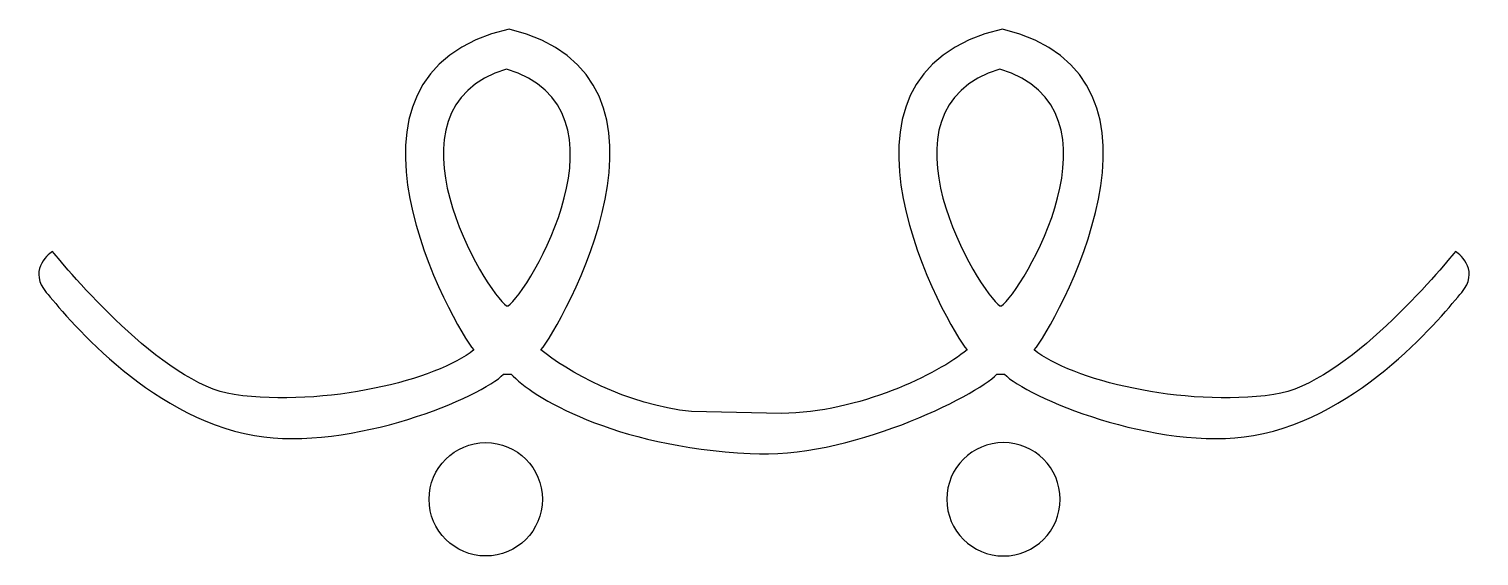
# Model space of a CAD drawing. Header units: centimetres. Extents: x -7.6 to 7.6, y -2.7 to 2.7.
import ezdxf

# ---------------------------------------------------------------- set-up
doc = ezdxf.new("R2010")
doc.units = ezdxf.units.CM
doc.header["$MEASUREMENT"] = 0
doc.layers.add('Camada 1', color=7, linetype='Continuous')

msp = doc.modelspace()

# ---------------------------------------------------------------- linework, layer by layer
at = {"layer": 'Camada 1'}
msp.add_ellipse((-2.79879, -2.15735), major_axis=(0, 0.59116), ratio=1, dxfattribs=at)
for points, knots in [([(2.59231, 2.74853), (4.62783, 2.24961), (3.11581, -0.37234), (2.92428, -0.59959), (2.92428, -0.59959), (3.30001, -0.90971), (4.47622, -1.20054), (5.42383, -1.06475), (5.42383, -1.06475), (6.17842, -0.95669), (7.17177, 0.25327), (7.31878, 0.42769), (7.31878, 0.42769), (7.38426, 0.38898), (7.56397, 0.21436), (7.38426, 0.00129), (7.38426, 0.00129), (7.20453, -0.21191), (6.34101, -1.29665), (5.2114, -1.4913), (5.2114, -1.4913), (4.1986, -1.66571), (2.82637, -1.08413), (2.61393, -0.85156), (2.61393, -0.85156), (2.61393, -0.85156), (2.5327, -0.85157), (2.5327, -0.85157), (2.5327, -0.85157), (2.32027, -1.08414), (0.95835, -1.74896), (-0.03849, -1.67942), (-0.03849, -1.67942), (-0.03849, -1.67942), (-0.03849, -1.67942), (-0.03849, -1.67942), (-0.03849, -1.67942), (-1.47584, -1.60989), (-2.3202, -1.08411), (-2.53266, -0.85157), (-2.53266, -0.85157), (-2.53266, -0.85157), (-2.6139, -0.85157), (-2.6139, -0.85157), (-2.6139, -0.85157), (-2.82636, -1.08414), (-4.1986, -1.66572), (-5.21145, -1.49131), (-5.21145, -1.49131), (-6.34106, -1.29666), (-7.20453, -0.21194), (-7.38423, 0.00128), (-7.38423, 0.00128), (-7.56394, 0.21435), (-7.38423, 0.38895), (-7.31882, 0.42768), (-7.31882, 0.42768), (-7.17184, 0.25327), (-6.17847, -0.9567), (-5.42382, -1.06476), (-5.42382, -1.06476), (-4.47627, -1.20054), (-3.30001, -0.90971), (-2.92427, -0.5996), (-2.92427, -0.5996), (-3.11671, -0.37136), (-4.63172, 2.26678), (-2.55429, 2.74853), (-2.55429, 2.74853), (-0.51877, 2.24961), (-2.03079, -0.37234), (-2.22232, -0.59959), (-2.22232, -0.59959), (-1.96559, -0.81149), (-1.32694, -1.17778), (-0.65109, -1.24168), (-0.65109, -1.24168), (-0.65109, -1.24168), (0.28606, -1.26213), (0.28606, -1.26213), (0.28606, -1.26213), (1.09481, -1.25324), (1.91759, -0.85107), (2.22228, -0.59959), (2.22228, -0.59959), (2.02996, -0.37136), (0.51483, 2.26678), (2.59231, 2.74853)], [0, 0, 0, 0, 0.04347826, 0.04347826, 0.04347826, 0.04347826, 0.08695652, 0.08695652, 0.08695652, 0.08695652, 0.13043478, 0.13043478, 0.13043478, 0.13043478, 0.17391304, 0.17391304, 0.17391304, 0.17391304, 0.2173913, 0.2173913, 0.2173913, 0.2173913, 0.26086957, 0.26086957, 0.26086957, 0.26086957, 0.30434783, 0.30434783, 0.30434783, 0.30434783, 0.34782609, 0.34782609, 0.34782609, 0.34782609, 0.39130435, 0.39130435, 0.39130435, 0.39130435, 0.43478261, 0.43478261, 0.43478261, 0.43478261, 0.47826087, 0.47826087, 0.47826087, 0.47826087, 0.52173913, 0.52173913, 0.52173913, 0.52173913, 0.56521739, 0.56521739, 0.56521739, 0.56521739, 0.60869565, 0.60869565, 0.60869565, 0.60869565, 0.65217391, 0.65217391, 0.65217391, 0.65217391, 0.69565217, 0.69565217, 0.69565217, 0.69565217, 0.73913043, 0.73913043, 0.73913043, 0.73913043, 0.7826087, 0.7826087, 0.7826087, 0.7826087, 0.82608696, 0.82608696, 0.82608696, 0.82608696, 0.86956522, 0.86956522, 0.86956522, 0.86956522, 0.91304348, 0.91304348, 0.91304348, 0.91304348, 1, 1, 1, 1]), ([(-2.58241, 2.33126), (-1.2042, 1.90846), (-2.35693, -0.01004), (-2.56542, -0.13773), (-2.56542, -0.13773), (-2.56542, -0.13773), (-2.58125, -0.13773), (-2.58125, -0.13773), (-2.58125, -0.13773), (-2.78955, -0.01012), (-3.95605, 1.90668), (-2.58241, 2.33126), (-2.58241, 2.33126), (-2.58241, 2.33126), (-2.58241, 2.33126), (-2.58241, 2.33126)], [0, 0, 0, 0, 0.2, 0.2, 0.2, 0.2, 0.4, 0.4, 0.4, 0.4, 0.6, 0.6, 0.6, 0.6, 1, 1, 1, 1]), ([(2.56418, 2.33126), (3.94239, 1.90846), (2.78968, -0.01004), (2.58119, -0.13773), (2.58119, -0.13773), (2.58119, -0.13773), (2.56543, -0.13773), (2.56543, -0.13773), (2.56543, -0.13773), (2.35704, -0.01012), (1.19047, 1.90668), (2.56418, 2.33126), (2.56418, 2.33126), (2.56418, 2.33126), (2.56418, 2.33126), (2.56418, 2.33126)], [0, 0, 0, 0, 0.2, 0.2, 0.2, 0.2, 0.4, 0.4, 0.4, 0.4, 0.6, 0.6, 0.6, 0.6, 1, 1, 1, 1]), ([(2.0116, -2.15735), (2.0116, -1.83085), (2.27621, -1.56619), (2.60279, -1.56619), (2.60279, -1.56619), (2.92934, -1.56619), (3.19395, -1.83085), (3.19395, -2.15735), (3.19395, -2.15735), (3.19395, -2.48385), (2.92934, -2.74854), (2.60279, -2.74854), (2.60279, -2.74854), (2.27621, -2.74853), (2.0116, -2.48384), (2.0116, -2.15735)], [0, 0, 0, 0, 0.2, 0.2, 0.2, 0.2, 0.4, 0.4, 0.4, 0.4, 0.6, 0.6, 0.6, 0.6, 1, 1, 1, 1])]:
    msp.add_open_spline(points, degree=3, knots=knots, dxfattribs=at)

doc.saveas('drawing.dxf')
